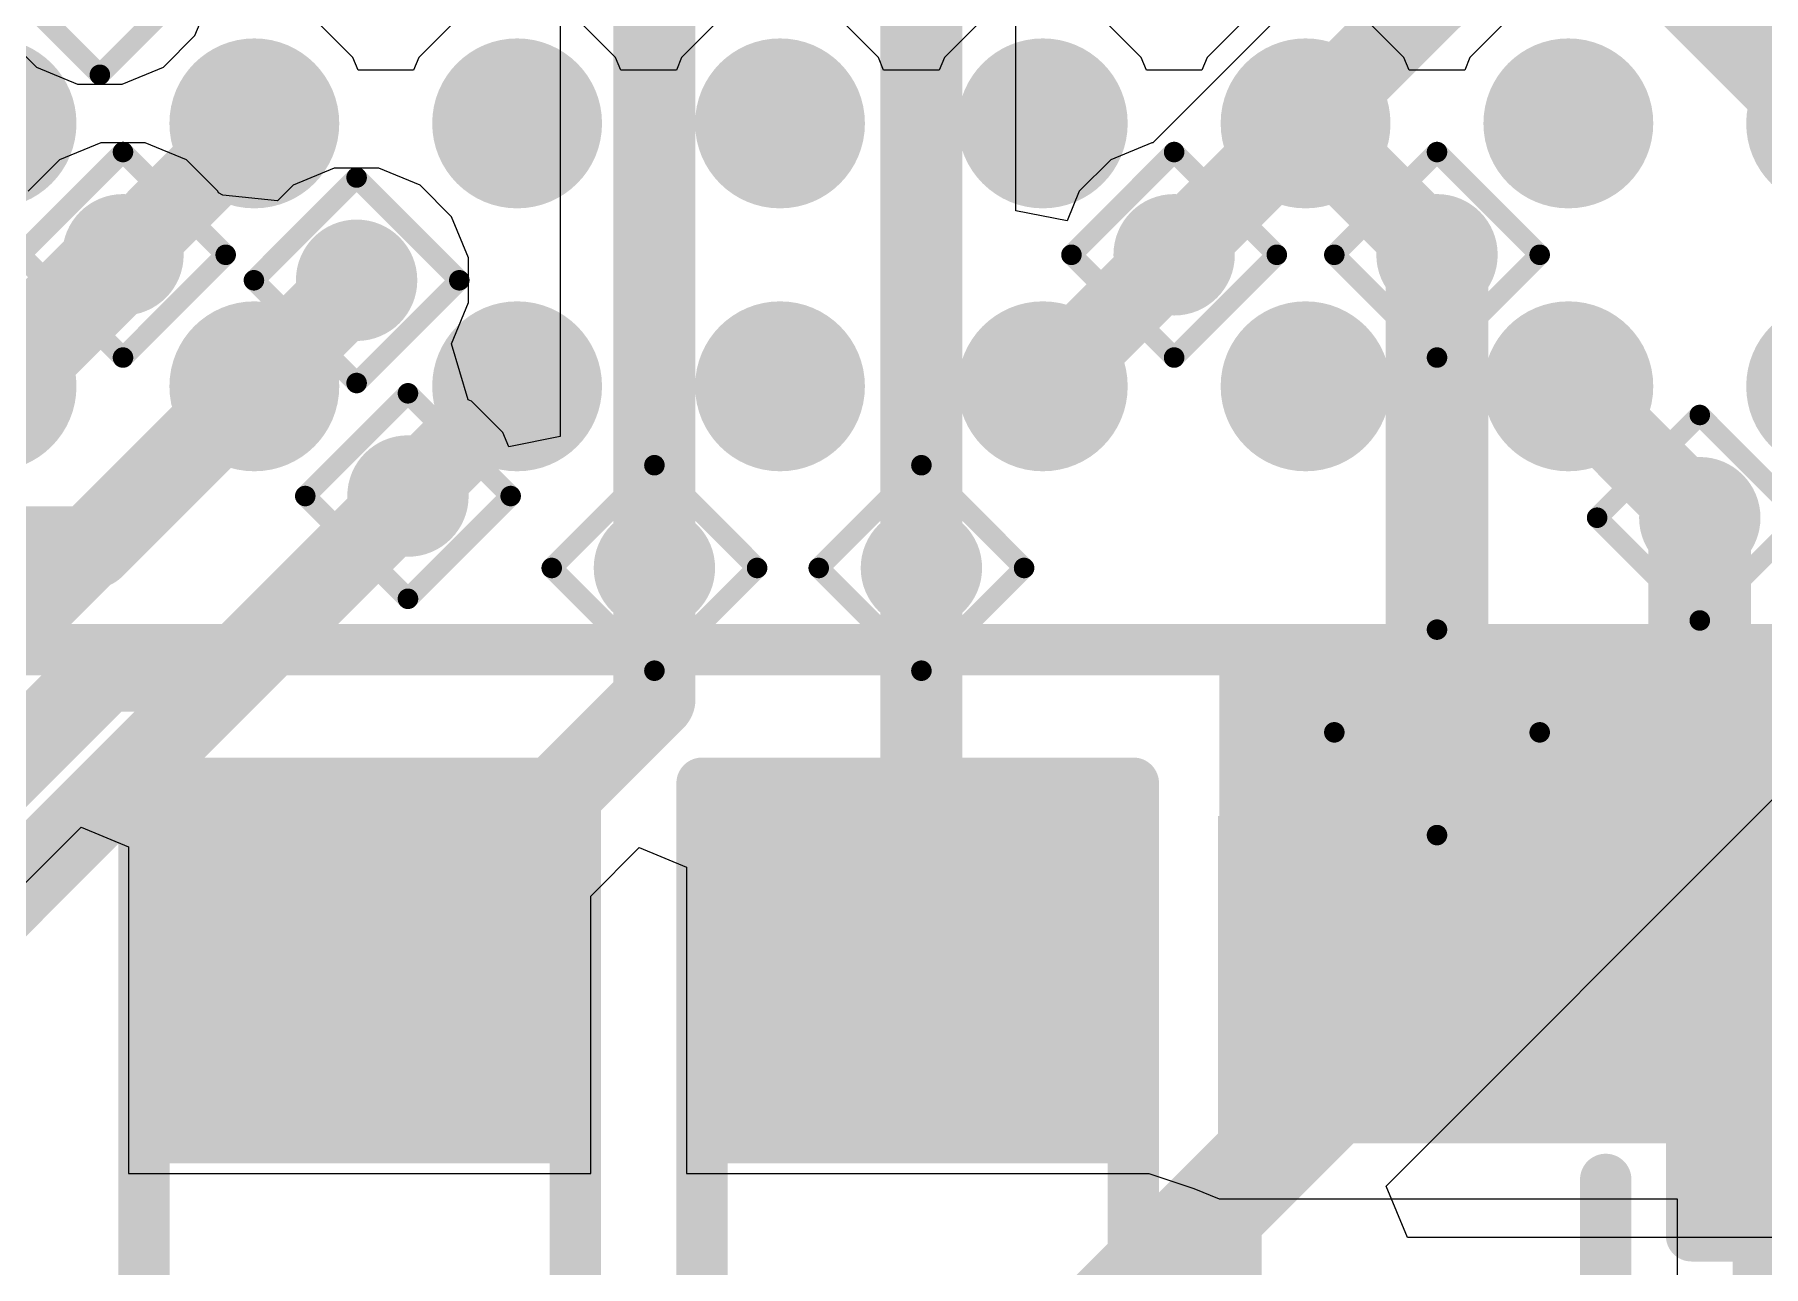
# Model space of a CAD drawing. Header units: inches. Extents: x -0.2 to 17.4, y -0.2 to 2.6.
# Drawn here: x 0.9396 to 1.108, y 0.065 to 0.1849 of the extents above; entities that cross this region are included whole.
import ezdxf

# ---------------------------------------------------------------- set-up
doc = ezdxf.new("R2010")
doc.units = ezdxf.units.IN
doc.header["$MEASUREMENT"] = 0
for name, color, linetype in [('Bottom Layer', 5, 'Continuous'), ('Drill Drawing', 1, 'Continuous'), ('Top Layer', 1, 'Continuous'), ('Top Overlay', 2, 'Continuous'), ('Top Paste', 8, 'Continuous'), ('Top Solder', 216, 'Continuous'), ('Via Holes', 16, 'Continuous')]:
    doc.layers.add(name, color=color, linetype=linetype)

# ---------------------------------------------------------------- blocks, each defined once
blk = doc.blocks.new('TC358870XBG_17')
at = {"layer": 'Top Layer'}
h = blk.add_hatch(color=1, dxfattribs=at)
edge = h.paths.add_edge_path()
edge.add_arc((-0.08957, -0.08957), 0.0063, 0, 360)
h = blk.add_hatch(color=1, dxfattribs=at)
edge = h.paths.add_edge_path()
edge.add_arc((-0.06398, -0.08957), 0.0063, 0, 360)
h = blk.add_hatch(color=1, dxfattribs=at)
edge = h.paths.add_edge_path()
edge.add_arc((-0.03839, -0.08957), 0.0063, 0, 360)
h = blk.add_hatch(color=1, dxfattribs=at)
edge = h.paths.add_edge_path()
edge.add_arc((-0.01279, -0.08957), 0.0063, 0, 360)
h = blk.add_hatch(color=1, dxfattribs=at)
edge = h.paths.add_edge_path()
edge.add_arc((0.0128, -0.08957), 0.0063, 0, 360)
h = blk.add_hatch(color=1, dxfattribs=at)
edge = h.paths.add_edge_path()
edge.add_arc((0.03839, -0.08957), 0.0063, 0, 360)
h = blk.add_hatch(color=1, dxfattribs=at)
edge = h.paths.add_edge_path()
edge.add_arc((0.06398, -0.08957), 0.0063, 0, 360)
h = blk.add_hatch(color=1, dxfattribs=at)
edge = h.paths.add_edge_path()
edge.add_arc((-0.08957, -0.11516), 0.0063, 0, 360)
h = blk.add_hatch(color=1, dxfattribs=at)
edge = h.paths.add_edge_path()
edge.add_arc((-0.06398, -0.11516), 0.0063, 0, 360)
h = blk.add_hatch(color=1, dxfattribs=at)
edge = h.paths.add_edge_path()
edge.add_arc((-0.03839, -0.11516), 0.0063, 0, 360)
h = blk.add_hatch(color=1, dxfattribs=at)
edge = h.paths.add_edge_path()
edge.add_arc((-0.01279, -0.11516), 0.0063, 0, 360)
h = blk.add_hatch(color=1, dxfattribs=at)
edge = h.paths.add_edge_path()
edge.add_arc((0.0128, -0.11516), 0.0063, 0, 360)
h = blk.add_hatch(color=1, dxfattribs=at)
edge = h.paths.add_edge_path()
edge.add_arc((0.03839, -0.11516), 0.0063, 0, 360)
h = blk.add_hatch(color=1, dxfattribs=at)
edge = h.paths.add_edge_path()
edge.add_arc((0.06398, -0.11516), 0.0063, 0, 360)
at = {"layer": 'Top Paste'}
h = blk.add_hatch(color=8, dxfattribs=at)
edge = h.paths.add_edge_path()
edge.add_arc((-0.08957, -0.08957), 0.0063, 0, 360)
h = blk.add_hatch(color=8, dxfattribs=at)
edge = h.paths.add_edge_path()
edge.add_arc((-0.06398, -0.08957), 0.0063, 0, 360)
h = blk.add_hatch(color=8, dxfattribs=at)
edge = h.paths.add_edge_path()
edge.add_arc((-0.03839, -0.08957), 0.0063, 0, 360)
h = blk.add_hatch(color=8, dxfattribs=at)
edge = h.paths.add_edge_path()
edge.add_arc((-0.01279, -0.08957), 0.0063, 0, 360)
h = blk.add_hatch(color=8, dxfattribs=at)
edge = h.paths.add_edge_path()
edge.add_arc((0.0128, -0.08957), 0.0063, 0, 360)
h = blk.add_hatch(color=8, dxfattribs=at)
edge = h.paths.add_edge_path()
edge.add_arc((0.03839, -0.08957), 0.0063, 0, 360)
h = blk.add_hatch(color=8, dxfattribs=at)
edge = h.paths.add_edge_path()
edge.add_arc((0.06398, -0.08957), 0.0063, 0, 360)
h = blk.add_hatch(color=8, dxfattribs=at)
edge = h.paths.add_edge_path()
edge.add_arc((-0.08957, -0.11516), 0.0063, 0, 360)
h = blk.add_hatch(color=8, dxfattribs=at)
edge = h.paths.add_edge_path()
edge.add_arc((-0.06398, -0.11516), 0.0063, 0, 360)
h = blk.add_hatch(color=8, dxfattribs=at)
edge = h.paths.add_edge_path()
edge.add_arc((-0.03839, -0.11516), 0.0063, 0, 360)
h = blk.add_hatch(color=8, dxfattribs=at)
edge = h.paths.add_edge_path()
edge.add_arc((-0.01279, -0.11516), 0.0063, 0, 360)
h = blk.add_hatch(color=8, dxfattribs=at)
edge = h.paths.add_edge_path()
edge.add_arc((0.0128, -0.11516), 0.0063, 0, 360)
h = blk.add_hatch(color=8, dxfattribs=at)
edge = h.paths.add_edge_path()
edge.add_arc((0.03839, -0.11516), 0.0063, 0, 360)
h = blk.add_hatch(color=8, dxfattribs=at)
edge = h.paths.add_edge_path()
edge.add_arc((0.06398, -0.11516), 0.0063, 0, 360)
at = {"layer": 'Top Solder'}
h = blk.add_hatch(color=216, dxfattribs=at)
edge = h.paths.add_edge_path()
edge.add_arc((-0.08957, -0.08957), 0.00827, 0, 360)
h = blk.add_hatch(color=216, dxfattribs=at)
edge = h.paths.add_edge_path()
edge.add_arc((-0.06398, -0.08957), 0.00827, 0, 360)
h = blk.add_hatch(color=216, dxfattribs=at)
edge = h.paths.add_edge_path()
edge.add_arc((-0.03839, -0.08957), 0.00827, 0, 360)
h = blk.add_hatch(color=216, dxfattribs=at)
edge = h.paths.add_edge_path()
edge.add_arc((-0.01279, -0.08957), 0.00827, 0, 360)
h = blk.add_hatch(color=216, dxfattribs=at)
edge = h.paths.add_edge_path()
edge.add_arc((0.0128, -0.08957), 0.00827, 0, 360)
h = blk.add_hatch(color=216, dxfattribs=at)
edge = h.paths.add_edge_path()
edge.add_arc((0.03839, -0.08957), 0.00827, 0, 360)
h = blk.add_hatch(color=216, dxfattribs=at)
edge = h.paths.add_edge_path()
edge.add_arc((0.06398, -0.08957), 0.00827, 0, 360)
h = blk.add_hatch(color=216, dxfattribs=at)
edge = h.paths.add_edge_path()
edge.add_arc((0.08957, -0.08957), 0.00827, 0, 360)
h = blk.add_hatch(color=216, dxfattribs=at)
edge = h.paths.add_edge_path()
edge.add_arc((-0.08957, -0.11516), 0.00827, 0, 360)
h = blk.add_hatch(color=216, dxfattribs=at)
edge = h.paths.add_edge_path()
edge.add_arc((-0.06398, -0.11516), 0.00827, 0, 360)
h = blk.add_hatch(color=216, dxfattribs=at)
edge = h.paths.add_edge_path()
edge.add_arc((-0.03839, -0.11516), 0.00827, 0, 360)
h = blk.add_hatch(color=216, dxfattribs=at)
edge = h.paths.add_edge_path()
edge.add_arc((-0.01279, -0.11516), 0.00827, 0, 360)
h = blk.add_hatch(color=216, dxfattribs=at)
edge = h.paths.add_edge_path()
edge.add_arc((0.0128, -0.11516), 0.00827, 0, 360)
h = blk.add_hatch(color=216, dxfattribs=at)
edge = h.paths.add_edge_path()
edge.add_arc((0.03839, -0.11516), 0.00827, 0, 360)
h = blk.add_hatch(color=216, dxfattribs=at)
edge = h.paths.add_edge_path()
edge.add_arc((0.06398, -0.11516), 0.00827, 0, 360)
h = blk.add_hatch(color=216, dxfattribs=at)
edge = h.paths.add_edge_path()
edge.add_arc((0.08957, -0.11516), 0.00827, 0, 360)
at = {"layer": 'Top Overlay', "const_width": 0.005}
blk.add_lwpolyline([(-0.1408, -0.1408), (0.1408, -0.1408)], dxfattribs=at)
blk = doc.blocks.new('R___0603_34')
at = {"layer": 'Top Layer'}
for points in [[(-0.015, 0.0175), (-0.015, -0.0175), (-0.045, -0.0175), (-0.045, 0.0175)], [(0.045, 0.0175), (0.045, -0.0175), (0.015, -0.0175), (0.015, 0.0175)]]:
    blk.add_hatch(color=1, dxfattribs=at).paths.add_polyline_path(points)
at = {"layer": 'Top Paste'}
for points in [[(-0.015, 0.0175), (-0.015, -0.0175), (-0.045, -0.0175), (-0.045, 0.0175)], [(0.045, 0.0175), (0.045, -0.0175), (0.015, -0.0175), (0.015, 0.0175)]]:
    blk.add_hatch(color=8, dxfattribs=at).paths.add_polyline_path(points)
at = {"layer": 'Top Solder'}
for points in [[(-0.011, 0.0215), (-0.011, -0.0215), (-0.049, -0.0215), (-0.049, 0.0215)], [(0.049, 0.0215), (0.049, -0.0215), (0.011, -0.0215), (0.011, 0.0215)]]:
    blk.add_hatch(color=216, dxfattribs=at).paths.add_polyline_path(points)
at = {"layer": 'Top Overlay', "const_width": 0.005}
for points in [[(-0.048, 0.021), (0.048, 0.021)], [(-0.048, 0.021), (-0.048, -0.021)], [(0.048, 0.021), (0.048, -0.021)], [(-0.048, -0.021), (0.048, -0.021)]]:
    blk.add_lwpolyline(points, dxfattribs=at)
at = {"layer": 'Top Overlay', "const_width": 0.0025}
for points in [[(-0.04925, 0.021, 1), (-0.04675, 0.021, 1)], [(-0.04925, 0.021, 1), (-0.04675, 0.021, 1)], [(0.04675, 0.021, 1), (0.04925, 0.021, 1)], [(0.04675, 0.021, 1), (0.04925, 0.021, 1)], [(-0.04925, -0.021, 1), (-0.04675, -0.021, 1)], [(-0.04925, -0.021, 1), (-0.04675, -0.021, 1)], [(0.04675, -0.021, 1), (0.04925, -0.021, 1)], [(0.04675, -0.021, 1), (0.04925, -0.021, 1)]]:
    blk.add_lwpolyline(points, format="xyb", close=True, dxfattribs=at)
blk = doc.blocks.new('R___0603_35')
at = {"layer": 'Top Layer'}
for points in [[(-0.015, 0.0175), (-0.015, -0.0175), (-0.045, -0.0175), (-0.045, 0.0175)], [(0.045, 0.0175), (0.045, -0.0175), (0.015, -0.0175), (0.015, 0.0175)]]:
    blk.add_hatch(color=1, dxfattribs=at).paths.add_polyline_path(points)
at = {"layer": 'Top Paste'}
for points in [[(-0.015, 0.0175), (-0.015, -0.0175), (-0.045, -0.0175), (-0.045, 0.0175)], [(0.045, 0.0175), (0.045, -0.0175), (0.015, -0.0175), (0.015, 0.0175)]]:
    blk.add_hatch(color=8, dxfattribs=at).paths.add_polyline_path(points)
at = {"layer": 'Top Solder'}
for points in [[(-0.011, 0.0215), (-0.011, -0.0215), (-0.049, -0.0215), (-0.049, 0.0215)], [(0.049, 0.0215), (0.049, -0.0215), (0.011, -0.0215), (0.011, 0.0215)]]:
    blk.add_hatch(color=216, dxfattribs=at).paths.add_polyline_path(points)
at = {"layer": 'Top Overlay', "const_width": 0.005}
for points in [[(-0.048, 0.021), (0.048, 0.021)], [(-0.048, 0.021), (-0.048, -0.021)], [(0.048, 0.021), (0.048, -0.021)], [(-0.048, -0.021), (0.048, -0.021)]]:
    blk.add_lwpolyline(points, dxfattribs=at)
at = {"layer": 'Top Overlay', "const_width": 0.0025}
for points in [[(-0.04925, 0.021, 1), (-0.04675, 0.021, 1)], [(-0.04925, 0.021, 1), (-0.04675, 0.021, 1)], [(0.04675, 0.021, 1), (0.04925, 0.021, 1)], [(0.04675, 0.021, 1), (0.04925, 0.021, 1)], [(-0.04925, -0.021, 1), (-0.04675, -0.021, 1)], [(-0.04925, -0.021, 1), (-0.04675, -0.021, 1)], [(0.04675, -0.021, 1), (0.04925, -0.021, 1)], [(0.04675, -0.021, 1), (0.04925, -0.021, 1)]]:
    blk.add_lwpolyline(points, format="xyb", close=True, dxfattribs=at)
blk = doc.blocks.new('IND_0603__1608_M_______74')
at = {"layer": 'Top Layer'}
for points in [[(-0.03937, 0.01575), (-0.01575, 0.01575), (-0.01575, -0.01575), (-0.03937, -0.01575)], [(0.01575, 0.01575), (0.03937, 0.01575), (0.03937, -0.01575), (0.01575, -0.01575)]]:
    blk.add_hatch(color=1, dxfattribs=at).paths.add_polyline_path(points)
at = {"layer": 'Top Paste'}
for points in [[(-0.03937, 0.01575), (-0.01575, 0.01575), (-0.01575, -0.01575), (-0.03937, -0.01575)], [(0.01575, 0.01575), (0.03937, 0.01575), (0.03937, -0.01575), (0.01575, -0.01575)]]:
    blk.add_hatch(color=8, dxfattribs=at).paths.add_polyline_path(points)
at = {"layer": 'Top Solder'}
for points in [[(-0.04337, 0.01975), (-0.01175, 0.01975), (-0.01175, -0.01975), (-0.04337, -0.01975)], [(0.01175, 0.01975), (0.04337, 0.01975), (0.04337, -0.01975), (0.01175, -0.01975)]]:
    blk.add_hatch(color=216, dxfattribs=at).paths.add_polyline_path(points)
at = {"layer": 'Top Overlay', "const_width": 0.005}
for points in [[(0.009, 0.018), (-0.008, 0.018)], [(0.009, -0.018), (-0.008, -0.018)]]:
    blk.add_lwpolyline(points, dxfattribs=at)
at = {"layer": 'Top Overlay', "const_width": 0.0025}
for points in [[(-0.00925, 0.018, 1), (-0.00675, 0.018, 1)], [(0.00775, 0.018, 1), (0.01025, 0.018, 1)], [(-0.00925, -0.018, 1), (-0.00675, -0.018, 1)], [(0.00775, -0.018, 1), (0.01025, -0.018, 1)]]:
    blk.add_lwpolyline(points, format="xyb", close=True, dxfattribs=at)
blk = doc.blocks.new('C___0603_86')
at = {"layer": 'Top Layer'}
for points in [[(-0.015, 0.0175), (-0.015, -0.0175), (-0.045, -0.0175), (-0.045, 0.0175)], [(0.045, 0.0175), (0.045, -0.0175), (0.015, -0.0175), (0.015, 0.0175)]]:
    blk.add_hatch(color=1, dxfattribs=at).paths.add_polyline_path(points)
at = {"layer": 'Top Paste'}
for points in [[(-0.015, 0.0175), (-0.015, -0.0175), (-0.045, -0.0175), (-0.045, 0.0175)], [(0.045, 0.0175), (0.045, -0.0175), (0.015, -0.0175), (0.015, 0.0175)]]:
    blk.add_hatch(color=8, dxfattribs=at).paths.add_polyline_path(points)
at = {"layer": 'Top Solder'}
for points in [[(-0.01264, 0.01986), (-0.01264, -0.01986), (-0.04736, -0.01986), (-0.04736, 0.01986)], [(0.04736, 0.01986), (0.04736, -0.01986), (0.01264, -0.01986), (0.01264, 0.01986)]]:
    blk.add_hatch(color=216, dxfattribs=at).paths.add_polyline_path(points)
at = {"layer": 'Top Overlay', "const_width": 0.005}
for points in [[(-0.018, 0.021), (-0.049, 0.021)], [(-0.049, 0.021), (-0.049, -0.021)], [(0.049, 0.021), (0.018, 0.021)], [(0.049, 0.021), (0.049, -0.021)], [(-0.018, -0.021), (-0.049, -0.021)], [(0.049, -0.021), (0.018, -0.021)]]:
    blk.add_lwpolyline(points, dxfattribs=at)
at = {"layer": 'Top Overlay', "const_width": 0.0025}
for points in [[(-0.05025, 0.021, 1), (-0.04775, 0.021, 1)], [(-0.05025, 0.021, 1), (-0.04775, 0.021, 1)], [(-0.01925, 0.021, 1), (-0.01675, 0.021, 1)], [(0.01675, 0.021, 1), (0.01925, 0.021, 1)], [(0.04775, 0.021, 1), (0.05025, 0.021, 1)], [(0.04775, 0.021, 1), (0.05025, 0.021, 1)], [(-0.05025, -0.021, 1), (-0.04775, -0.021, 1)], [(-0.05025, -0.021, 1), (-0.04775, -0.021, 1)], [(-0.01925, -0.021, 1), (-0.01675, -0.021, 1)], [(0.01675, -0.021, 1), (0.01925, -0.021, 1)], [(0.04775, -0.021, 1), (0.05025, -0.021, 1)], [(0.04775, -0.021, 1), (0.05025, -0.021, 1)]]:
    blk.add_lwpolyline(points, format="xyb", close=True, dxfattribs=at)

msp = doc.modelspace()

# ---------------------------------------------------------------- hatches: boundary and pattern name
at = {"layer": 'Bottom Layer'}
h = msp.add_hatch(color=5, dxfattribs=at)
edge = h.paths.add_edge_path()
edge.add_arc((0.94825, 0.16348), 0.00591, 0, 360)
h = msp.add_hatch(color=5, dxfattribs=at)
edge = h.paths.add_edge_path()
edge.add_arc((1.05061, 0.16348), 0.00591, 0, 360)
h = msp.add_hatch(color=5, dxfattribs=at)
edge = h.paths.add_edge_path()
edge.add_arc((1.07621, 0.16348), 0.00591, 0, 360)
h = msp.add_hatch(color=5, dxfattribs=at)
edge = h.paths.add_edge_path()
edge.add_arc((0.971, 0.161), 0.00591, 0, 360)
h = msp.add_hatch(color=5, dxfattribs=at)
edge = h.paths.add_edge_path()
edge.add_arc((0.976, 0.14), 0.00591, 0, 360)
h = msp.add_hatch(color=5, dxfattribs=at)
edge = h.paths.add_edge_path()
edge.add_arc((1.1018, 0.13789), 0.00591, 0, 360)
h = msp.add_hatch(color=5, dxfattribs=at)
edge = h.paths.add_edge_path()
edge.add_arc((1, 0.133), 0.00591, 0, 360)
h = msp.add_hatch(color=5, dxfattribs=at)
edge = h.paths.add_edge_path()
edge.add_arc((1.026, 0.133), 0.00591, 0, 360)
h = msp.add_hatch(color=5, dxfattribs=at)
edge = h.paths.add_edge_path()
edge.add_arc((1.07621, 0.117), 0.00591, 0, 360)
at = {"layer": 'Top Layer'}
h = msp.add_hatch(color=1, dxfattribs=at)
edge = h.paths.add_edge_path()
edge.add_arc((0.94825, 0.16348), 0.00591, 0, 360)
h = msp.add_hatch(color=1, dxfattribs=at)
edge = h.paths.add_edge_path()
edge.add_arc((1.05061, 0.16348), 0.00591, 0, 360)
h = msp.add_hatch(color=1, dxfattribs=at)
edge = h.paths.add_edge_path()
edge.add_arc((1.07621, 0.16348), 0.00591, 0, 360)
h = msp.add_hatch(color=1, dxfattribs=at)
edge = h.paths.add_edge_path()
edge.add_arc((0.971, 0.161), 0.00591, 0, 360)
h = msp.add_hatch(color=1, dxfattribs=at)
edge = h.paths.add_edge_path()
edge.add_arc((0.976, 0.14), 0.00591, 0, 360)
h = msp.add_hatch(color=1, dxfattribs=at)
edge = h.paths.add_edge_path()
edge.add_arc((1.1018, 0.13789), 0.00591, 0, 360)
h = msp.add_hatch(color=1, dxfattribs=at)
edge = h.paths.add_edge_path()
edge.add_arc((1, 0.133), 0.00591, 0, 360)
h = msp.add_hatch(color=1, dxfattribs=at)
edge = h.paths.add_edge_path()
edge.add_arc((1.026, 0.133), 0.00591, 0, 360)
for points in [[(1.055, 0.077), (1.135, 0.077), (1.135, 0.123), (1.055, 0.123)], [(1.105, 0.023), (1.135, 0.023), (1.135, 0.107), (1.105, 0.107)]]:
    msp.add_hatch(color=1, dxfattribs=at).paths.add_polyline_path(points)
h = msp.add_hatch(color=1, dxfattribs=at)
edge = h.paths.add_edge_path()
edge.add_arc((1.07621, 0.117), 0.00591, 0, 360)
at = {"layer": 'Via Holes'}
h = msp.add_hatch(color=7, dxfattribs=at)
edge = h.paths.add_edge_path()
edge.add_arc((0.94825, 0.16348), 0.00394, 0, 360)
h = msp.add_hatch(color=7, dxfattribs=at)
edge = h.paths.add_edge_path()
edge.add_arc((1.05061, 0.16348), 0.00394, 0, 360)
h = msp.add_hatch(color=7, dxfattribs=at)
edge = h.paths.add_edge_path()
edge.add_arc((1.07621, 0.16348), 0.00394, 0, 360)
h = msp.add_hatch(color=7, dxfattribs=at)
edge = h.paths.add_edge_path()
edge.add_arc((0.971, 0.161), 0.00394, 0, 360)
h = msp.add_hatch(color=7, dxfattribs=at)
edge = h.paths.add_edge_path()
edge.add_arc((0.976, 0.14), 0.00394, 0, 360)
h = msp.add_hatch(color=7, dxfattribs=at)
edge = h.paths.add_edge_path()
edge.add_arc((1.1018, 0.13789), 0.00394, 0, 360)
h = msp.add_hatch(color=7, dxfattribs=at)
edge = h.paths.add_edge_path()
edge.add_arc((1, 0.133), 0.00394, 0, 360)
h = msp.add_hatch(color=7, dxfattribs=at)
edge = h.paths.add_edge_path()
edge.add_arc((1.026, 0.133), 0.00394, 0, 360)
h = msp.add_hatch(color=7, dxfattribs=at)
edge = h.paths.add_edge_path()
edge.add_arc((1.07621, 0.117), 0.00394, 0, 360)

# ---------------------------------------------------------------- linework, layer by layer
at = {"layer": 'Bottom Layer'}
for p, q in [((0.99082, 0.19959), (0.99082, 0.14578)), ((1.03518, 0.16777), (1.03518, 0.19561)), ((1.06896, 0.1948), (1.04854, 0.17439)), ((0.95525, 0.18482), (0.95691, 0.18883)), ((0.93675, 0.18482), (0.93982, 0.18175)), ((0.95218, 0.18175), (0.95525, 0.18482)), ((0.93982, 0.18175), (0.94383, 0.18009)), ((0.94817, 0.18009), (0.95218, 0.18175)), ((0.94383, 0.18009), (0.94817, 0.18009)), ((0.94608, 0.17439), (0.94207, 0.17273)), ((0.95042, 0.17439), (0.94608, 0.17439)), ((0.95443, 0.17273), (0.95042, 0.17439)), ((1.04845, 0.17439), (1.04444, 0.17273)), ((1.04854, 0.17439), (1.04845, 0.17439)), ((0.94207, 0.17273), (0.93901, 0.16966)), ((0.9575, 0.16966), (0.95443, 0.17273)), ((0.96883, 0.17191), (0.96482, 0.17025)), ((0.97317, 0.17191), (0.96883, 0.17191)), ((0.97718, 0.17025), (0.97317, 0.17191)), ((1.04444, 0.17273), (1.04137, 0.16966)), ((0.96482, 0.17025), (0.9633, 0.16872)), ((0.98025, 0.16718), (0.97718, 0.17025)), ((0.95756, 0.16951), (0.9575, 0.16966)), ((0.95798, 0.16928), (0.95756, 0.16951)), ((0.9633, 0.16872), (0.95798, 0.16928)), ((1.04137, 0.16966), (1.04018, 0.16678)), ((0.98191, 0.16317), (0.98025, 0.16718)), ((1.04018, 0.16678), (1.03518, 0.16777)), ((0.98191, 0.15883), (0.98191, 0.16317)), ((0.98025, 0.15482), (0.98191, 0.15883)), ((0.98187, 0.14937), (0.98025, 0.15482)), ((0.98218, 0.14925), (0.98187, 0.14937)), ((0.98525, 0.14618), (0.98218, 0.14925)), ((0.98582, 0.14478), (0.98525, 0.14618)), ((0.99082, 0.14578), (0.98582, 0.14478)), ((1.07126, 0.07284), (1.10901, 0.11059)), ((1.07333, 0.06784), (1.07126, 0.07284)), ((1.479, 0.06784), (1.07333, 0.06784))]:
    msp.add_line(p, q, dxfattribs=at)
for points, const_width in [([(1, 0.133), (1, 0.19959)], 0.008), ([(1.026, 0.133), (1.026, 0.19941)], 0.008), ([(1.09387, 0.19587), (1.14675, 0.143)], 0.008), ([(1.05061, 0.16348), (1.07545, 0.18832)], 0.008), ([(0.84881, 0.06404), (0.94825, 0.16348)], 0.01), ([(1.07621, 0.11821), (1.07621, 0.16348)], 0.01), ([(0.85462, 0.04462), (0.971, 0.161)], 0.008), ([(0.85781, 0.02181), (0.976, 0.14)], 0.008), ([(1.1018, 0.1178), (1.1018, 0.13789)], 0.01), ([(1.075, 0.117), (1.07621, 0.11821)], 0.01), ([(0.982, -0.002), (1.1018, 0.1178)], 0.01)]:
    msp.add_lwpolyline(points, dxfattribs=dict(at, const_width=const_width))
at = {"layer": 'Bottom Layer', "const_width": 0.008}
msp.add_lwpolyline([(1.07545, 0.18832, -0.198912), (1.094, 0.196)], format="xyb", dxfattribs=at)
at = {"layer": 'Bottom Layer'}
for points, const_width in [([(1.07345, 0.18832, 1), (1.07745, 0.18832, 1)], 0.004), ([(1.07345, 0.18832, 1), (1.07745, 0.18832, 1)], 0.004), ([(0.94575, 0.16348, 1), (0.95075, 0.16348, 1)], 0.005), ([(1.07371, 0.16348, 1), (1.07871, 0.16348, 1)], 0.005), ([(1.04861, 0.16348, 1), (1.05261, 0.16348, 1)], 0.004), ([(0.969, 0.161, 1), (0.973, 0.161, 1)], 0.004), ([(0.974, 0.14, 1), (0.978, 0.14, 1)], 0.004), ([(1.0993, 0.13789, 1), (1.1043, 0.13789, 1)], 0.005), ([(0.998, 0.133, 1), (1.002, 0.133, 1)], 0.004), ([(1.024, 0.133, 1), (1.028, 0.133, 1)], 0.004), ([(1.07371, 0.11821, 1), (1.07871, 0.11821, 1)], 0.005), ([(1.07371, 0.11821, 1), (1.07871, 0.11821, 1)], 0.005), ([(1.0725, 0.117, 1), (1.0775, 0.117, 1)], 0.005), ([(1.0993, 0.1178, 1), (1.1043, 0.1178, 1)], 0.005), ([(1.0993, 0.1178, 1), (1.1043, 0.1178, 1)], 0.005)]:
    msp.add_lwpolyline(points, format="xyb", close=True, dxfattribs=dict(at, const_width=const_width))
at = {"layer": 'Drill Drawing', "const_width": 0.002}
for points in [[(0.936, 0.191), (0.946, 0.181)], [(0.946, 0.181), (0.956, 0.191)], [(0.93825, 0.16348), (0.94825, 0.17348)], [(0.94825, 0.17348), (0.95825, 0.16348)], [(1.04061, 0.16348), (1.05061, 0.17348)], [(1.05061, 0.17348), (1.06061, 0.16348)], [(1.06621, 0.16348), (1.07621, 0.17348)], [(1.07621, 0.17348), (1.08621, 0.16348)], [(0.961, 0.161), (0.971, 0.171)], [(0.971, 0.171), (0.981, 0.161)], [(0.93825, 0.16348), (0.94825, 0.15348)], [(0.94825, 0.15348), (0.95825, 0.16348)], [(1.04061, 0.16348), (1.05061, 0.15348)], [(1.05061, 0.15348), (1.06061, 0.16348)], [(1.06621, 0.16348), (1.07621, 0.15348)], [(1.07621, 0.15348), (1.08621, 0.16348)], [(0.961, 0.161), (0.971, 0.151)], [(0.971, 0.151), (0.981, 0.161)], [(0.966, 0.14), (0.976, 0.15)], [(0.976, 0.15), (0.986, 0.14)], [(1.0918, 0.13789), (1.1018, 0.14789)], [(1.1018, 0.14789), (1.1118, 0.13789)], [(0.99, 0.133), (1, 0.143)], [(1, 0.143), (1.01, 0.133)], [(1.016, 0.133), (1.026, 0.143)], [(1.026, 0.143), (1.036, 0.133)], [(0.966, 0.14), (0.976, 0.13)], [(0.976, 0.13), (0.986, 0.14)], [(1.0918, 0.13789), (1.1018, 0.12789)], [(1.1018, 0.12789), (1.1118, 0.13789)], [(0.99, 0.133), (1, 0.123)], [(1, 0.123), (1.01, 0.133)], [(1.016, 0.133), (1.026, 0.123)], [(1.026, 0.123), (1.036, 0.133)], [(1.06621, 0.117), (1.07621, 0.127)], [(1.07621, 0.127), (1.08621, 0.117)], [(1.06621, 0.117), (1.07621, 0.107)], [(1.07621, 0.107), (1.08621, 0.117)]]:
    msp.add_lwpolyline(points, dxfattribs=at)
at = {"layer": 'Drill Drawing', "const_width": 0.001}
for points in [[(0.9455, 0.181, 1), (0.9465, 0.181, 1)], [(0.9455, 0.181, 1), (0.9465, 0.181, 1)], [(0.94775, 0.17348, 1), (0.94875, 0.17348, 1)], [(0.94775, 0.17348, 1), (0.94875, 0.17348, 1)], [(1.05011, 0.17348, 1), (1.05111, 0.17348, 1)], [(1.05011, 0.17348, 1), (1.05111, 0.17348, 1)], [(1.07571, 0.17348, 1), (1.07671, 0.17348, 1)], [(1.07571, 0.17348, 1), (1.07671, 0.17348, 1)], [(0.9705, 0.171, 1), (0.9715, 0.171, 1)], [(0.9705, 0.171, 1), (0.9715, 0.171, 1)], [(0.95775, 0.16348, 1), (0.95875, 0.16348, 1)], [(0.95775, 0.16348, 1), (0.95875, 0.16348, 1)], [(1.04011, 0.16348, 1), (1.04111, 0.16348, 1)], [(1.04011, 0.16348, 1), (1.04111, 0.16348, 1)], [(1.06011, 0.16348, 1), (1.06111, 0.16348, 1)], [(1.06011, 0.16348, 1), (1.06111, 0.16348, 1)], [(1.06571, 0.16348, 1), (1.06671, 0.16348, 1)], [(1.06571, 0.16348, 1), (1.06671, 0.16348, 1)], [(1.08571, 0.16348, 1), (1.08671, 0.16348, 1)], [(1.08571, 0.16348, 1), (1.08671, 0.16348, 1)], [(0.9605, 0.161, 1), (0.9615, 0.161, 1)], [(0.9605, 0.161, 1), (0.9615, 0.161, 1)], [(0.9805, 0.161, 1), (0.9815, 0.161, 1)], [(0.9805, 0.161, 1), (0.9815, 0.161, 1)], [(0.94775, 0.15348, 1), (0.94875, 0.15348, 1)], [(0.94775, 0.15348, 1), (0.94875, 0.15348, 1)], [(1.05011, 0.15348, 1), (1.05111, 0.15348, 1)], [(1.05011, 0.15348, 1), (1.05111, 0.15348, 1)], [(1.07571, 0.15348, 1), (1.07671, 0.15348, 1)], [(1.07571, 0.15348, 1), (1.07671, 0.15348, 1)], [(0.9705, 0.151, 1), (0.9715, 0.151, 1)], [(0.9705, 0.151, 1), (0.9715, 0.151, 1)], [(0.9755, 0.15, 1), (0.9765, 0.15, 1)], [(0.9755, 0.15, 1), (0.9765, 0.15, 1)], [(1.1013, 0.14789, 1), (1.1023, 0.14789, 1)], [(1.1013, 0.14789, 1), (1.1023, 0.14789, 1)], [(0.9995, 0.143, 1), (1.0005, 0.143, 1)], [(0.9995, 0.143, 1), (1.0005, 0.143, 1)], [(1.0255, 0.143, 1), (1.0265, 0.143, 1)], [(1.0255, 0.143, 1), (1.0265, 0.143, 1)], [(0.9655, 0.14, 1), (0.9665, 0.14, 1)], [(0.9655, 0.14, 1), (0.9665, 0.14, 1)], [(0.9855, 0.14, 1), (0.9865, 0.14, 1)], [(0.9855, 0.14, 1), (0.9865, 0.14, 1)], [(1.0913, 0.13789, 1), (1.0923, 0.13789, 1)], [(1.0913, 0.13789, 1), (1.0923, 0.13789, 1)], [(0.9895, 0.133, 1), (0.9905, 0.133, 1)], [(0.9895, 0.133, 1), (0.9905, 0.133, 1)], [(1.0095, 0.133, 1), (1.0105, 0.133, 1)], [(1.0095, 0.133, 1), (1.0105, 0.133, 1)], [(1.0155, 0.133, 1), (1.0165, 0.133, 1)], [(1.0155, 0.133, 1), (1.0165, 0.133, 1)], [(1.0355, 0.133, 1), (1.0365, 0.133, 1)], [(1.0355, 0.133, 1), (1.0365, 0.133, 1)], [(0.9755, 0.13, 1), (0.9765, 0.13, 1)], [(0.9755, 0.13, 1), (0.9765, 0.13, 1)], [(1.07571, 0.127, 1), (1.07671, 0.127, 1)], [(1.07571, 0.127, 1), (1.07671, 0.127, 1)], [(1.1013, 0.12789, 1), (1.1023, 0.12789, 1)], [(1.1013, 0.12789, 1), (1.1023, 0.12789, 1)], [(0.9995, 0.123, 1), (1.0005, 0.123, 1)], [(0.9995, 0.123, 1), (1.0005, 0.123, 1)], [(1.0255, 0.123, 1), (1.0265, 0.123, 1)], [(1.0255, 0.123, 1), (1.0265, 0.123, 1)], [(1.06571, 0.117, 1), (1.06671, 0.117, 1)], [(1.06571, 0.117, 1), (1.06671, 0.117, 1)], [(1.08571, 0.117, 1), (1.08671, 0.117, 1)], [(1.08571, 0.117, 1), (1.08671, 0.117, 1)], [(1.07571, 0.107, 1), (1.07671, 0.107, 1)], [(1.07571, 0.107, 1), (1.07671, 0.107, 1)]]:
    msp.add_lwpolyline(points, format="xyb", close=True, dxfattribs=at)
at = {"layer": 'Top Layer'}
for p, q in [((0.97063, 0.18268), (0.96745, 0.18585)), ((0.98024, 0.18585), (0.97706, 0.18268)), ((0.99622, 0.18268), (0.99304, 0.18585)), ((1.00583, 0.18585), (1.00265, 0.18268)), ((1.02181, 0.18268), (1.01863, 0.18585)), ((1.03142, 0.18585), (1.02824, 0.18268)), ((1.0474, 0.18268), (1.04422, 0.18585)), ((1.05701, 0.18585), (1.05383, 0.18268)), ((1.07299, 0.18268), (1.06981, 0.18585)), ((1.0826, 0.18585), (1.07942, 0.18268)), ((0.97114, 0.18145), (0.97063, 0.18268)), ((0.97706, 0.18268), (0.97655, 0.18145)), ((0.99673, 0.18144), (0.99622, 0.18268)), ((1.00265, 0.18268), (1.00214, 0.18144)), ((1.02232, 0.18145), (1.02181, 0.18268)), ((1.02824, 0.18268), (1.02773, 0.18145)), ((1.04791, 0.18144), (1.0474, 0.18268)), ((1.05383, 0.18268), (1.05332, 0.18144)), ((1.0735, 0.18145), (1.07299, 0.18268)), ((1.07942, 0.18268), (1.07891, 0.18145)), ((0.97655, 0.18145), (0.97114, 0.18145)), ((1.00214, 0.18144), (0.99673, 0.18144)), ((1.02773, 0.18145), (1.02232, 0.18145)), ((1.05332, 0.18144), (1.04791, 0.18144)), ((1.07891, 0.18145), (1.0735, 0.18145)), ((0.93747, 0.10107), (0.94419, 0.10778)), ((0.94419, 0.10778), (0.9488, 0.10587)), ((0.9488, 0.10587), (0.9488, 0.07405)), ((0.9938, 0.10107), (0.99852, 0.10578)), ((0.99852, 0.10578), (1.00314, 0.10387)), ((1.00314, 0.10387), (1.00314, 0.07405)), ((0.9938, 0.07405), (0.9938, 0.10107)), ((0.9488, 0.07405), (0.9938, 0.07405)), ((1.00314, 0.07405), (1.04814, 0.07405)), ((1.04814, 0.07405), (1.04814, 0.07405)), ((1.04814, 0.07405), (1.05254, 0.07261)), ((1.05254, 0.07261), (1.055, 0.07159)), ((1.055, 0.07159), (1.09959, 0.07159)), ((1.09959, 0.07159), (1.09959, 0.05667))]:
    msp.add_line(p, q, dxfattribs=at)
at = {"layer": 'Top Layer', "const_width": 0.008}
for points in [[(0.94825, 0.16348), (0.96105, 0.17628)], [(1.06341, 0.17628), (1.07621, 0.16348)], [(1.03782, 0.15069), (1.05061, 0.16348)], [(0.96105, 0.15069), (0.971, 0.16064)], [(0.94536, 0.135), (0.96105, 0.15069)], [(0.976, 0.14002), (0.98664, 0.15066)], [(0.98664, 0.15066), (0.98664, 0.15069)], [(1.089, 0.15069), (1.1018, 0.13789)], [(0.959, 0.123), (0.976, 0.14)], [(0.976, 0.14), (0.976, 0.14002)], [(0.90709, 0.135), (0.94536, 0.135)], [(1, 0.12024), (1, 0.133)], [(1.026, 0.09441), (1.026, 0.133)], [(0.91747, 0.09405), (0.94642, 0.123)], [(0.94642, 0.123), (0.959, 0.123)], [(0.9848, 0.10505), (1, 0.12024)], [(0.9738, 0.09405), (0.9848, 0.10505)], [(0.9848, 0.10505), (0.9848, 0.10505)], [(0.9713, 0.09405), (0.9738, 0.09405)], [(1.02564, 0.09405), (1.026, 0.09441)]]:
    msp.add_lwpolyline(points, dxfattribs=at)
at = {"layer": 'Top Layer', "const_width": 0.004}
for points in [[(0.95905, 0.17628, 1), (0.96305, 0.17628, 1)], [(1.06141, 0.17628, 1), (1.06541, 0.17628, 1)], [(0.94625, 0.16348, 1), (0.95025, 0.16348, 1)], [(1.04861, 0.16348, 1), (1.05261, 0.16348, 1)], [(1.07421, 0.16348, 1), (1.07821, 0.16348, 1)], [(0.969, 0.16064, 1), (0.973, 0.16064, 1)], [(0.95905, 0.15069, 1), (0.96305, 0.15069, 1)], [(0.95905, 0.15069, 1), (0.96305, 0.15069, 1)], [(0.98464, 0.15069, 1), (0.98864, 0.15069, 1)], [(0.98464, 0.15066, 1), (0.98864, 0.15066, 1)], [(0.98464, 0.15066, 1), (0.98864, 0.15066, 1)], [(1.03582, 0.15069, 1), (1.03982, 0.15069, 1)], [(1.087, 0.15069, 1), (1.091, 0.15069, 1)], [(0.974, 0.14002, 1), (0.978, 0.14002, 1)], [(0.974, 0.14002, 1), (0.978, 0.14002, 1)], [(0.974, 0.14, 1), (0.978, 0.14, 1)], [(0.974, 0.14, 1), (0.978, 0.14, 1)], [(1.0998, 0.13789, 1), (1.1038, 0.13789, 1)], [(0.94336, 0.135, 1), (0.94736, 0.135, 1)], [(0.94336, 0.135, 1), (0.94736, 0.135, 1)], [(0.998, 0.133, 1), (1.002, 0.133, 1)], [(1.024, 0.133, 1), (1.028, 0.133, 1)], [(0.94442, 0.123, 1), (0.94842, 0.123, 1)], [(0.94442, 0.123, 1), (0.94842, 0.123, 1)], [(0.957, 0.123, 1), (0.961, 0.123, 1)], [(0.957, 0.123, 1), (0.961, 0.123, 1)], [(0.998, 0.12024, 1), (1.002, 0.12024, 1)], [(0.998, 0.12024, 1), (1.002, 0.12024, 1)], [(0.9828, 0.10505, 1), (0.9868, 0.10505, 1)], [(0.9828, 0.10505, 1), (0.9868, 0.10505, 1)], [(0.9828, 0.10505, 1), (0.9868, 0.10505, 1)], [(0.9828, 0.10505, 1), (0.9868, 0.10505, 1)], [(0.9693, 0.09405, 1), (0.9733, 0.09405, 1)], [(0.9718, 0.09405, 1), (0.9758, 0.09405, 1)], [(0.9718, 0.09405, 1), (0.9758, 0.09405, 1)], [(1.02364, 0.09405, 1), (1.02764, 0.09405, 1)], [(1.024, 0.09441, 1), (1.028, 0.09441, 1)], [(1.024, 0.09441, 1), (1.028, 0.09441, 1)]]:
    msp.add_lwpolyline(points, format="xyb", close=True, dxfattribs=at)

# ---------------------------------------------------------------- block references
msp.add_blockref('TC358870XBG_17', (1.02502, 0.26584))
for name, p, rotation in [('R___0603_35', (0.9713, 0.06405), 90), ('R___0603_34', (1.02564, 0.06405), 90), ('C___0603_86', (1.15, 0.089), 180), ('IND_0603__1608_M_______74', (1.07464, 0.06549), 270)]:
    msp.add_blockref(name, p, dxfattribs=dict(rotation=rotation))

doc.saveas('drawing.dxf')
